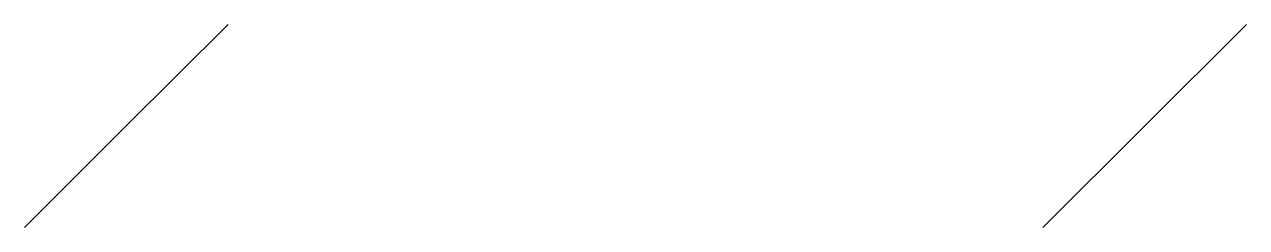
# Model space of a CAD drawing. Extents: x 0 to 12, y 0 to 2.
import ezdxf

# ---------------------------------------------------------------- set-up
doc = ezdxf.new("R2010")
doc.units = 0
doc.layers.get('0').update_dxf_attribs({"linetype": 'CONTINUOUS'})

msp = doc.modelspace()

# ---------------------------------------------------------------- linework, layer by layer
for points in [[(0, 0), (1, 1), (2, 2)], [(10, 0), (11, 1), (12, 2)]]:
    msp.add_lwpolyline(points)

doc.saveas('drawing.dxf')
